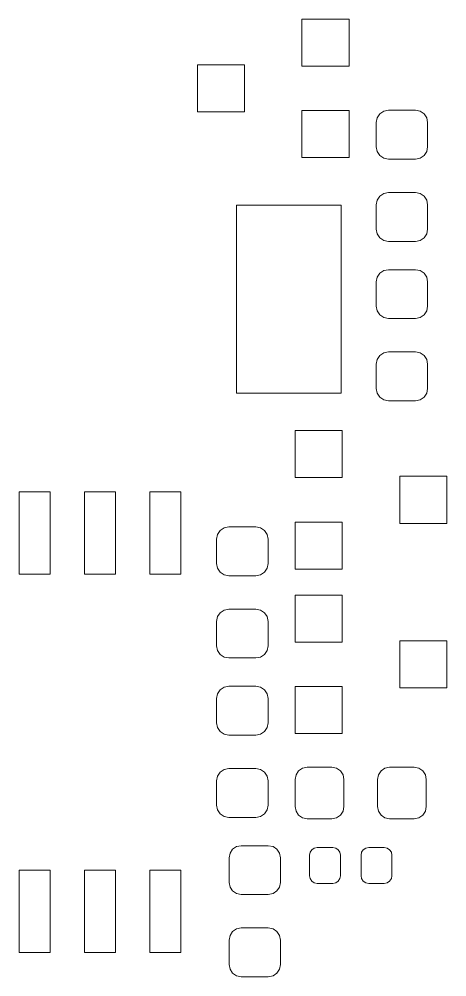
# Model space of a CAD drawing. Header units: millimetres. Extents: x -38 to 35, y -96 to 126.
# Drawn here: x -24.57 to -16.26, y 107.72 to 126.34 of the extents above; entities that cross this region are included whole.
import ezdxf

# ---------------------------------------------------------------- set-up
doc = ezdxf.new("R2010")
doc.units = ezdxf.units.MM
doc.header["$MEASUREMENT"] = 0
doc.layers.add('Layer 1', color=7, linetype='Continuous')

msp = doc.modelspace()

# ---------------------------------------------------------------- linework, layer by layer
at = {"layer": 'Layer 1', "lineweight": 9}
for points, knots in [([(-18.1571, 126.3402), (-18.1571, 126.3402), (-19.0715, 126.3402), (-19.0715, 126.3402), (-19.0715, 126.3402), (-19.0715, 126.3402), (-19.0715, 125.4258), (-19.0715, 125.4258), (-19.0715, 125.4258), (-19.0715, 125.4258), (-18.1571, 125.4258), (-18.1571, 125.4258), (-18.1571, 125.4258), (-18.1571, 125.4258), (-18.1571, 126.3402), (-18.1571, 126.3402)], [0, 0, 0, 0, 0.2, 0.2, 0.2, 0.2, 0.4, 0.4, 0.4, 0.4, 0.6, 0.6, 0.6, 0.6, 1, 1, 1, 1]), ([(-20.1891, 125.4512), (-20.1891, 125.4512), (-21.1035, 125.4512), (-21.1035, 125.4512), (-21.1035, 125.4512), (-21.1035, 125.4512), (-21.1035, 124.5368), (-21.1035, 124.5368), (-21.1035, 124.5368), (-21.1035, 124.5368), (-20.1891, 124.5368), (-20.1891, 124.5368), (-20.1891, 124.5368), (-20.1891, 124.5368), (-20.1891, 125.4512), (-20.1891, 125.4512)], [0, 0, 0, 0, 0.2, 0.2, 0.2, 0.2, 0.4, 0.4, 0.4, 0.4, 0.6, 0.6, 0.6, 0.6, 1, 1, 1, 1]), ([(-18.1571, 124.5622), (-18.1571, 124.5622), (-19.0715, 124.5622), (-19.0715, 124.5622), (-19.0715, 124.5622), (-19.0715, 124.5622), (-19.0715, 123.6478), (-19.0715, 123.6478), (-19.0715, 123.6478), (-19.0715, 123.6478), (-18.1571, 123.6478), (-18.1571, 123.6478), (-18.1571, 123.6478), (-18.1571, 123.6478), (-18.1571, 124.5622), (-18.1571, 124.5622)], [0, 0, 0, 0, 0.2, 0.2, 0.2, 0.2, 0.4, 0.4, 0.4, 0.4, 0.6, 0.6, 0.6, 0.6, 1, 1, 1, 1]), ([(-17.3928, 124.569), (-17.3928, 124.569), (-17.4837, 124.5509), (-17.4837, 124.5509), (-17.4837, 124.5509), (-17.4837, 124.5509), (-17.5607, 124.4994), (-17.5607, 124.4994), (-17.5607, 124.4994), (-17.5607, 124.4994), (-17.6122, 124.4224), (-17.6122, 124.4224), (-17.6122, 124.4224), (-17.6122, 124.4224), (-17.6303, 124.3315), (-17.6303, 124.3315), (-17.6303, 124.3315), (-17.6303, 124.3315), (-17.6303, 123.8565), (-17.6303, 123.8565), (-17.6303, 123.8565), (-17.6303, 123.8565), (-17.6122, 123.7656), (-17.6122, 123.7656), (-17.6122, 123.7656), (-17.6122, 123.7656), (-17.5607, 123.6886), (-17.5607, 123.6886), (-17.5607, 123.6886), (-17.5607, 123.6886), (-17.4837, 123.6371), (-17.4837, 123.6371), (-17.4837, 123.6371), (-17.4837, 123.6371), (-17.3928, 123.619), (-17.3928, 123.619), (-17.3928, 123.619), (-17.3928, 123.619), (-16.8678, 123.619), (-16.8678, 123.619), (-16.8678, 123.619), (-16.8678, 123.619), (-16.7769, 123.6371), (-16.7769, 123.6371), (-16.7769, 123.6371), (-16.7769, 123.6371), (-16.6999, 123.6886), (-16.6999, 123.6886), (-16.6999, 123.6886), (-16.6999, 123.6886), (-16.6484, 123.7656), (-16.6484, 123.7656), (-16.6484, 123.7656), (-16.6484, 123.7656), (-16.6303, 123.8565), (-16.6303, 123.8565), (-16.6303, 123.8565), (-16.6303, 123.8565), (-16.6303, 124.3315), (-16.6303, 124.3315), (-16.6303, 124.3315), (-16.6303, 124.3315), (-16.6484, 124.4224), (-16.6484, 124.4224), (-16.6484, 124.4224), (-16.6484, 124.4224), (-16.6999, 124.4994), (-16.6999, 124.4994), (-16.6999, 124.4994), (-16.6999, 124.4994), (-16.7769, 124.5509), (-16.7769, 124.5509), (-16.7769, 124.5509), (-16.7769, 124.5509), (-16.8678, 124.569), (-16.8678, 124.569), (-16.8678, 124.569), (-16.8678, 124.569), (-17.3928, 124.569), (-17.3928, 124.569)], [0, 0, 0, 0, 0.047619, 0.047619, 0.047619, 0.047619, 0.0952381, 0.0952381, 0.0952381, 0.0952381, 0.1428571, 0.1428571, 0.1428571, 0.1428571, 0.1904762, 0.1904762, 0.1904762, 0.1904762, 0.2380952, 0.2380952, 0.2380952, 0.2380952, 0.2857143, 0.2857143, 0.2857143, 0.2857143, 0.3333333, 0.3333333, 0.3333333, 0.3333333, 0.3809524, 0.3809524, 0.3809524, 0.3809524, 0.4285714, 0.4285714, 0.4285714, 0.4285714, 0.4761905, 0.4761905, 0.4761905, 0.4761905, 0.5238095, 0.5238095, 0.5238095, 0.5238095, 0.5714286, 0.5714286, 0.5714286, 0.5714286, 0.6190476, 0.6190476, 0.6190476, 0.6190476, 0.6666667, 0.6666667, 0.6666667, 0.6666667, 0.7142857, 0.7142857, 0.7142857, 0.7142857, 0.7619048, 0.7619048, 0.7619048, 0.7619048, 0.8095238, 0.8095238, 0.8095238, 0.8095238, 0.8571429, 0.8571429, 0.8571429, 0.8571429, 0.9047619, 0.9047619, 0.9047619, 0.9047619, 1, 1, 1, 1]), ([(-17.3928, 122.969), (-17.3928, 122.969), (-17.4837, 122.9509), (-17.4837, 122.9509), (-17.4837, 122.9509), (-17.4837, 122.9509), (-17.5607, 122.8994), (-17.5607, 122.8994), (-17.5607, 122.8994), (-17.5607, 122.8994), (-17.6122, 122.8224), (-17.6122, 122.8224), (-17.6122, 122.8224), (-17.6122, 122.8224), (-17.6303, 122.7315), (-17.6303, 122.7315), (-17.6303, 122.7315), (-17.6303, 122.7315), (-17.6303, 122.2565), (-17.6303, 122.2565), (-17.6303, 122.2565), (-17.6303, 122.2565), (-17.6122, 122.1656), (-17.6122, 122.1656), (-17.6122, 122.1656), (-17.6122, 122.1656), (-17.5607, 122.0886), (-17.5607, 122.0886), (-17.5607, 122.0886), (-17.5607, 122.0886), (-17.4837, 122.0371), (-17.4837, 122.0371), (-17.4837, 122.0371), (-17.4837, 122.0371), (-17.3928, 122.019), (-17.3928, 122.019), (-17.3928, 122.019), (-17.3928, 122.019), (-16.8678, 122.019), (-16.8678, 122.019), (-16.8678, 122.019), (-16.8678, 122.019), (-16.7769, 122.0371), (-16.7769, 122.0371), (-16.7769, 122.0371), (-16.7769, 122.0371), (-16.6999, 122.0886), (-16.6999, 122.0886), (-16.6999, 122.0886), (-16.6999, 122.0886), (-16.6484, 122.1656), (-16.6484, 122.1656), (-16.6484, 122.1656), (-16.6484, 122.1656), (-16.6303, 122.2565), (-16.6303, 122.2565), (-16.6303, 122.2565), (-16.6303, 122.2565), (-16.6303, 122.7315), (-16.6303, 122.7315), (-16.6303, 122.7315), (-16.6303, 122.7315), (-16.6484, 122.8224), (-16.6484, 122.8224), (-16.6484, 122.8224), (-16.6484, 122.8224), (-16.6999, 122.8994), (-16.6999, 122.8994), (-16.6999, 122.8994), (-16.6999, 122.8994), (-16.7769, 122.9509), (-16.7769, 122.9509), (-16.7769, 122.9509), (-16.7769, 122.9509), (-16.8678, 122.969), (-16.8678, 122.969), (-16.8678, 122.969), (-16.8678, 122.969), (-17.3928, 122.969), (-17.3928, 122.969)], [0, 0, 0, 0, 0.047619, 0.047619, 0.047619, 0.047619, 0.0952381, 0.0952381, 0.0952381, 0.0952381, 0.1428571, 0.1428571, 0.1428571, 0.1428571, 0.1904762, 0.1904762, 0.1904762, 0.1904762, 0.2380952, 0.2380952, 0.2380952, 0.2380952, 0.2857143, 0.2857143, 0.2857143, 0.2857143, 0.3333333, 0.3333333, 0.3333333, 0.3333333, 0.3809524, 0.3809524, 0.3809524, 0.3809524, 0.4285714, 0.4285714, 0.4285714, 0.4285714, 0.4761905, 0.4761905, 0.4761905, 0.4761905, 0.5238095, 0.5238095, 0.5238095, 0.5238095, 0.5714286, 0.5714286, 0.5714286, 0.5714286, 0.6190476, 0.6190476, 0.6190476, 0.6190476, 0.6666667, 0.6666667, 0.6666667, 0.6666667, 0.7142857, 0.7142857, 0.7142857, 0.7142857, 0.7619048, 0.7619048, 0.7619048, 0.7619048, 0.8095238, 0.8095238, 0.8095238, 0.8095238, 0.8571429, 0.8571429, 0.8571429, 0.8571429, 0.9047619, 0.9047619, 0.9047619, 0.9047619, 1, 1, 1, 1]), ([(-18.3123, 122.7228), (-18.3123, 122.7228), (-20.3443, 122.7228), (-20.3443, 122.7228), (-20.3443, 122.7228), (-20.3443, 122.7228), (-20.3443, 119.0652), (-20.3443, 119.0652), (-20.3443, 119.0652), (-20.3443, 119.0652), (-18.3123, 119.0652), (-18.3123, 119.0652), (-18.3123, 119.0652), (-18.3123, 119.0652), (-18.3123, 122.7228), (-18.3123, 122.7228)], [0, 0, 0, 0, 0.2, 0.2, 0.2, 0.2, 0.4, 0.4, 0.4, 0.4, 0.6, 0.6, 0.6, 0.6, 1, 1, 1, 1]), ([(-16.8678, 120.519), (-16.8678, 120.519), (-16.7769, 120.5371), (-16.7769, 120.5371), (-16.7769, 120.5371), (-16.7769, 120.5371), (-16.6999, 120.5886), (-16.6999, 120.5886), (-16.6999, 120.5886), (-16.6999, 120.5886), (-16.6484, 120.6656), (-16.6484, 120.6656), (-16.6484, 120.6656), (-16.6484, 120.6656), (-16.6303, 120.7565), (-16.6303, 120.7565), (-16.6303, 120.7565), (-16.6303, 120.7565), (-16.6303, 121.2315), (-16.6303, 121.2315), (-16.6303, 121.2315), (-16.6303, 121.2315), (-16.6484, 121.3224), (-16.6484, 121.3224), (-16.6484, 121.3224), (-16.6484, 121.3224), (-16.6999, 121.3994), (-16.6999, 121.3994), (-16.6999, 121.3994), (-16.6999, 121.3994), (-16.7769, 121.4509), (-16.7769, 121.4509), (-16.7769, 121.4509), (-16.7769, 121.4509), (-16.8678, 121.469), (-16.8678, 121.469), (-16.8678, 121.469), (-16.8678, 121.469), (-17.3928, 121.469), (-17.3928, 121.469), (-17.3928, 121.469), (-17.3928, 121.469), (-17.4837, 121.4509), (-17.4837, 121.4509), (-17.4837, 121.4509), (-17.4837, 121.4509), (-17.5607, 121.3994), (-17.5607, 121.3994), (-17.5607, 121.3994), (-17.5607, 121.3994), (-17.6122, 121.3224), (-17.6122, 121.3224), (-17.6122, 121.3224), (-17.6122, 121.3224), (-17.6303, 121.2315), (-17.6303, 121.2315), (-17.6303, 121.2315), (-17.6303, 121.2315), (-17.6303, 120.7565), (-17.6303, 120.7565), (-17.6303, 120.7565), (-17.6303, 120.7565), (-17.6122, 120.6656), (-17.6122, 120.6656), (-17.6122, 120.6656), (-17.6122, 120.6656), (-17.5607, 120.5886), (-17.5607, 120.5886), (-17.5607, 120.5886), (-17.5607, 120.5886), (-17.4837, 120.5371), (-17.4837, 120.5371), (-17.4837, 120.5371), (-17.4837, 120.5371), (-17.3928, 120.519), (-17.3928, 120.519), (-17.3928, 120.519), (-17.3928, 120.519), (-16.8678, 120.519), (-16.8678, 120.519)], [0, 0, 0, 0, 0.047619, 0.047619, 0.047619, 0.047619, 0.0952381, 0.0952381, 0.0952381, 0.0952381, 0.1428571, 0.1428571, 0.1428571, 0.1428571, 0.1904762, 0.1904762, 0.1904762, 0.1904762, 0.2380952, 0.2380952, 0.2380952, 0.2380952, 0.2857143, 0.2857143, 0.2857143, 0.2857143, 0.3333333, 0.3333333, 0.3333333, 0.3333333, 0.3809524, 0.3809524, 0.3809524, 0.3809524, 0.4285714, 0.4285714, 0.4285714, 0.4285714, 0.4761905, 0.4761905, 0.4761905, 0.4761905, 0.5238095, 0.5238095, 0.5238095, 0.5238095, 0.5714286, 0.5714286, 0.5714286, 0.5714286, 0.6190476, 0.6190476, 0.6190476, 0.6190476, 0.6666667, 0.6666667, 0.6666667, 0.6666667, 0.7142857, 0.7142857, 0.7142857, 0.7142857, 0.7619048, 0.7619048, 0.7619048, 0.7619048, 0.8095238, 0.8095238, 0.8095238, 0.8095238, 0.8571429, 0.8571429, 0.8571429, 0.8571429, 0.9047619, 0.9047619, 0.9047619, 0.9047619, 1, 1, 1, 1]), ([(-16.8678, 118.919), (-16.8678, 118.919), (-16.7769, 118.9371), (-16.7769, 118.9371), (-16.7769, 118.9371), (-16.7769, 118.9371), (-16.6999, 118.9886), (-16.6999, 118.9886), (-16.6999, 118.9886), (-16.6999, 118.9886), (-16.6484, 119.0656), (-16.6484, 119.0656), (-16.6484, 119.0656), (-16.6484, 119.0656), (-16.6303, 119.1565), (-16.6303, 119.1565), (-16.6303, 119.1565), (-16.6303, 119.1565), (-16.6303, 119.6315), (-16.6303, 119.6315), (-16.6303, 119.6315), (-16.6303, 119.6315), (-16.6484, 119.7224), (-16.6484, 119.7224), (-16.6484, 119.7224), (-16.6484, 119.7224), (-16.6999, 119.7994), (-16.6999, 119.7994), (-16.6999, 119.7994), (-16.6999, 119.7994), (-16.7769, 119.8509), (-16.7769, 119.8509), (-16.7769, 119.8509), (-16.7769, 119.8509), (-16.8678, 119.869), (-16.8678, 119.869), (-16.8678, 119.869), (-16.8678, 119.869), (-17.3928, 119.869), (-17.3928, 119.869), (-17.3928, 119.869), (-17.3928, 119.869), (-17.4837, 119.8509), (-17.4837, 119.8509), (-17.4837, 119.8509), (-17.4837, 119.8509), (-17.5607, 119.7994), (-17.5607, 119.7994), (-17.5607, 119.7994), (-17.5607, 119.7994), (-17.6122, 119.7224), (-17.6122, 119.7224), (-17.6122, 119.7224), (-17.6122, 119.7224), (-17.6303, 119.6315), (-17.6303, 119.6315), (-17.6303, 119.6315), (-17.6303, 119.6315), (-17.6303, 119.1565), (-17.6303, 119.1565), (-17.6303, 119.1565), (-17.6303, 119.1565), (-17.6122, 119.0656), (-17.6122, 119.0656), (-17.6122, 119.0656), (-17.6122, 119.0656), (-17.5607, 118.9886), (-17.5607, 118.9886), (-17.5607, 118.9886), (-17.5607, 118.9886), (-17.4837, 118.9371), (-17.4837, 118.9371), (-17.4837, 118.9371), (-17.4837, 118.9371), (-17.3928, 118.919), (-17.3928, 118.919), (-17.3928, 118.919), (-17.3928, 118.919), (-16.8678, 118.919), (-16.8678, 118.919)], [0, 0, 0, 0, 0.047619, 0.047619, 0.047619, 0.047619, 0.0952381, 0.0952381, 0.0952381, 0.0952381, 0.1428571, 0.1428571, 0.1428571, 0.1428571, 0.1904762, 0.1904762, 0.1904762, 0.1904762, 0.2380952, 0.2380952, 0.2380952, 0.2380952, 0.2857143, 0.2857143, 0.2857143, 0.2857143, 0.3333333, 0.3333333, 0.3333333, 0.3333333, 0.3809524, 0.3809524, 0.3809524, 0.3809524, 0.4285714, 0.4285714, 0.4285714, 0.4285714, 0.4761905, 0.4761905, 0.4761905, 0.4761905, 0.5238095, 0.5238095, 0.5238095, 0.5238095, 0.5714286, 0.5714286, 0.5714286, 0.5714286, 0.6190476, 0.6190476, 0.6190476, 0.6190476, 0.6666667, 0.6666667, 0.6666667, 0.6666667, 0.7142857, 0.7142857, 0.7142857, 0.7142857, 0.7619048, 0.7619048, 0.7619048, 0.7619048, 0.8095238, 0.8095238, 0.8095238, 0.8095238, 0.8571429, 0.8571429, 0.8571429, 0.8571429, 0.9047619, 0.9047619, 0.9047619, 0.9047619, 1, 1, 1, 1]), ([(-19.2035, 117.4258), (-19.2035, 117.4258), (-18.2891, 117.4258), (-18.2891, 117.4258), (-18.2891, 117.4258), (-18.2891, 117.4258), (-18.2891, 118.3402), (-18.2891, 118.3402), (-18.2891, 118.3402), (-18.2891, 118.3402), (-19.2035, 118.3402), (-19.2035, 118.3402), (-19.2035, 118.3402), (-19.2035, 118.3402), (-19.2035, 117.4258), (-19.2035, 117.4258)], [0, 0, 0, 0, 0.2, 0.2, 0.2, 0.2, 0.4, 0.4, 0.4, 0.4, 0.6, 0.6, 0.6, 0.6, 1, 1, 1, 1]), ([(-17.1715, 116.5368), (-17.1715, 116.5368), (-16.2571, 116.5368), (-16.2571, 116.5368), (-16.2571, 116.5368), (-16.2571, 116.5368), (-16.2571, 117.4512), (-16.2571, 117.4512), (-16.2571, 117.4512), (-16.2571, 117.4512), (-17.1715, 117.4512), (-17.1715, 117.4512), (-17.1715, 117.4512), (-17.1715, 117.4512), (-17.1715, 116.5368), (-17.1715, 116.5368)], [0, 0, 0, 0, 0.2, 0.2, 0.2, 0.2, 0.4, 0.4, 0.4, 0.4, 0.6, 0.6, 0.6, 0.6, 1, 1, 1, 1]), ([(-21.4253, 115.5505), (-21.4253, 115.5505), (-21.4253, 117.1505), (-21.4253, 117.1505), (-21.4253, 117.1505), (-21.4253, 117.1505), (-22.0253, 117.1505), (-22.0253, 117.1505), (-22.0253, 117.1505), (-22.0253, 117.1505), (-22.0253, 115.5505), (-22.0253, 115.5505), (-22.0253, 115.5505), (-22.0253, 115.5505), (-21.4253, 115.5505), (-21.4253, 115.5505)], [0, 0, 0, 0, 0.2, 0.2, 0.2, 0.2, 0.4, 0.4, 0.4, 0.4, 0.6, 0.6, 0.6, 0.6, 1, 1, 1, 1]), ([(-20.4928, 116.469), (-20.4928, 116.469), (-20.5837, 116.4509), (-20.5837, 116.4509), (-20.5837, 116.4509), (-20.5837, 116.4509), (-20.6607, 116.3994), (-20.6607, 116.3994), (-20.6607, 116.3994), (-20.6607, 116.3994), (-20.7122, 116.3224), (-20.7122, 116.3224), (-20.7122, 116.3224), (-20.7122, 116.3224), (-20.7303, 116.2315), (-20.7303, 116.2315), (-20.7303, 116.2315), (-20.7303, 116.2315), (-20.7303, 115.7565), (-20.7303, 115.7565), (-20.7303, 115.7565), (-20.7303, 115.7565), (-20.7122, 115.6656), (-20.7122, 115.6656), (-20.7122, 115.6656), (-20.7122, 115.6656), (-20.6607, 115.5886), (-20.6607, 115.5886), (-20.6607, 115.5886), (-20.6607, 115.5886), (-20.5837, 115.5371), (-20.5837, 115.5371), (-20.5837, 115.5371), (-20.5837, 115.5371), (-20.4928, 115.519), (-20.4928, 115.519), (-20.4928, 115.519), (-20.4928, 115.519), (-19.9678, 115.519), (-19.9678, 115.519), (-19.9678, 115.519), (-19.9678, 115.519), (-19.8769, 115.5371), (-19.8769, 115.5371), (-19.8769, 115.5371), (-19.8769, 115.5371), (-19.7999, 115.5886), (-19.7999, 115.5886), (-19.7999, 115.5886), (-19.7999, 115.5886), (-19.7484, 115.6656), (-19.7484, 115.6656), (-19.7484, 115.6656), (-19.7484, 115.6656), (-19.7303, 115.7565), (-19.7303, 115.7565), (-19.7303, 115.7565), (-19.7303, 115.7565), (-19.7303, 116.2315), (-19.7303, 116.2315), (-19.7303, 116.2315), (-19.7303, 116.2315), (-19.7484, 116.3224), (-19.7484, 116.3224), (-19.7484, 116.3224), (-19.7484, 116.3224), (-19.7999, 116.3994), (-19.7999, 116.3994), (-19.7999, 116.3994), (-19.7999, 116.3994), (-19.8769, 116.4509), (-19.8769, 116.4509), (-19.8769, 116.4509), (-19.8769, 116.4509), (-19.9678, 116.469), (-19.9678, 116.469), (-19.9678, 116.469), (-19.9678, 116.469), (-20.4928, 116.469), (-20.4928, 116.469)], [0, 0, 0, 0, 0.047619, 0.047619, 0.047619, 0.047619, 0.0952381, 0.0952381, 0.0952381, 0.0952381, 0.1428571, 0.1428571, 0.1428571, 0.1428571, 0.1904762, 0.1904762, 0.1904762, 0.1904762, 0.2380952, 0.2380952, 0.2380952, 0.2380952, 0.2857143, 0.2857143, 0.2857143, 0.2857143, 0.3333333, 0.3333333, 0.3333333, 0.3333333, 0.3809524, 0.3809524, 0.3809524, 0.3809524, 0.4285714, 0.4285714, 0.4285714, 0.4285714, 0.4761905, 0.4761905, 0.4761905, 0.4761905, 0.5238095, 0.5238095, 0.5238095, 0.5238095, 0.5714286, 0.5714286, 0.5714286, 0.5714286, 0.6190476, 0.6190476, 0.6190476, 0.6190476, 0.6666667, 0.6666667, 0.6666667, 0.6666667, 0.7142857, 0.7142857, 0.7142857, 0.7142857, 0.7619048, 0.7619048, 0.7619048, 0.7619048, 0.8095238, 0.8095238, 0.8095238, 0.8095238, 0.8571429, 0.8571429, 0.8571429, 0.8571429, 0.9047619, 0.9047619, 0.9047619, 0.9047619, 1, 1, 1, 1]), ([(-19.2035, 115.6478), (-19.2035, 115.6478), (-18.2891, 115.6478), (-18.2891, 115.6478), (-18.2891, 115.6478), (-18.2891, 115.6478), (-18.2891, 116.5622), (-18.2891, 116.5622), (-18.2891, 116.5622), (-18.2891, 116.5622), (-19.2035, 116.5622), (-19.2035, 116.5622), (-19.2035, 116.5622), (-19.2035, 116.5622), (-19.2035, 115.6478), (-19.2035, 115.6478)], [0, 0, 0, 0, 0.2, 0.2, 0.2, 0.2, 0.4, 0.4, 0.4, 0.4, 0.6, 0.6, 0.6, 0.6, 1, 1, 1, 1]), ([(-19.2035, 114.2258), (-19.2035, 114.2258), (-18.2891, 114.2258), (-18.2891, 114.2258), (-18.2891, 114.2258), (-18.2891, 114.2258), (-18.2891, 115.1402), (-18.2891, 115.1402), (-18.2891, 115.1402), (-18.2891, 115.1402), (-19.2035, 115.1402), (-19.2035, 115.1402), (-19.2035, 115.1402), (-19.2035, 115.1402), (-19.2035, 114.2258), (-19.2035, 114.2258)], [0, 0, 0, 0, 0.2, 0.2, 0.2, 0.2, 0.4, 0.4, 0.4, 0.4, 0.6, 0.6, 0.6, 0.6, 1, 1, 1, 1]), ([(-20.4928, 114.869), (-20.4928, 114.869), (-20.5837, 114.8509), (-20.5837, 114.8509), (-20.5837, 114.8509), (-20.5837, 114.8509), (-20.6607, 114.7994), (-20.6607, 114.7994), (-20.6607, 114.7994), (-20.6607, 114.7994), (-20.7122, 114.7224), (-20.7122, 114.7224), (-20.7122, 114.7224), (-20.7122, 114.7224), (-20.7303, 114.6315), (-20.7303, 114.6315), (-20.7303, 114.6315), (-20.7303, 114.6315), (-20.7303, 114.1565), (-20.7303, 114.1565), (-20.7303, 114.1565), (-20.7303, 114.1565), (-20.7122, 114.0656), (-20.7122, 114.0656), (-20.7122, 114.0656), (-20.7122, 114.0656), (-20.6607, 113.9886), (-20.6607, 113.9886), (-20.6607, 113.9886), (-20.6607, 113.9886), (-20.5837, 113.9371), (-20.5837, 113.9371), (-20.5837, 113.9371), (-20.5837, 113.9371), (-20.4928, 113.919), (-20.4928, 113.919), (-20.4928, 113.919), (-20.4928, 113.919), (-19.9678, 113.919), (-19.9678, 113.919), (-19.9678, 113.919), (-19.9678, 113.919), (-19.8769, 113.9371), (-19.8769, 113.9371), (-19.8769, 113.9371), (-19.8769, 113.9371), (-19.7999, 113.9886), (-19.7999, 113.9886), (-19.7999, 113.9886), (-19.7999, 113.9886), (-19.7484, 114.0656), (-19.7484, 114.0656), (-19.7484, 114.0656), (-19.7484, 114.0656), (-19.7303, 114.1565), (-19.7303, 114.1565), (-19.7303, 114.1565), (-19.7303, 114.1565), (-19.7303, 114.6315), (-19.7303, 114.6315), (-19.7303, 114.6315), (-19.7303, 114.6315), (-19.7484, 114.7224), (-19.7484, 114.7224), (-19.7484, 114.7224), (-19.7484, 114.7224), (-19.7999, 114.7994), (-19.7999, 114.7994), (-19.7999, 114.7994), (-19.7999, 114.7994), (-19.8769, 114.8509), (-19.8769, 114.8509), (-19.8769, 114.8509), (-19.8769, 114.8509), (-19.9678, 114.869), (-19.9678, 114.869), (-19.9678, 114.869), (-19.9678, 114.869), (-20.4928, 114.869), (-20.4928, 114.869)], [0, 0, 0, 0, 0.047619, 0.047619, 0.047619, 0.047619, 0.0952381, 0.0952381, 0.0952381, 0.0952381, 0.1428571, 0.1428571, 0.1428571, 0.1428571, 0.1904762, 0.1904762, 0.1904762, 0.1904762, 0.2380952, 0.2380952, 0.2380952, 0.2380952, 0.2857143, 0.2857143, 0.2857143, 0.2857143, 0.3333333, 0.3333333, 0.3333333, 0.3333333, 0.3809524, 0.3809524, 0.3809524, 0.3809524, 0.4285714, 0.4285714, 0.4285714, 0.4285714, 0.4761905, 0.4761905, 0.4761905, 0.4761905, 0.5238095, 0.5238095, 0.5238095, 0.5238095, 0.5714286, 0.5714286, 0.5714286, 0.5714286, 0.6190476, 0.6190476, 0.6190476, 0.6190476, 0.6666667, 0.6666667, 0.6666667, 0.6666667, 0.7142857, 0.7142857, 0.7142857, 0.7142857, 0.7619048, 0.7619048, 0.7619048, 0.7619048, 0.8095238, 0.8095238, 0.8095238, 0.8095238, 0.8571429, 0.8571429, 0.8571429, 0.8571429, 0.9047619, 0.9047619, 0.9047619, 0.9047619, 1, 1, 1, 1]), ([(-17.1715, 113.3368), (-17.1715, 113.3368), (-16.2571, 113.3368), (-16.2571, 113.3368), (-16.2571, 113.3368), (-16.2571, 113.3368), (-16.2571, 114.2512), (-16.2571, 114.2512), (-16.2571, 114.2512), (-16.2571, 114.2512), (-17.1715, 114.2512), (-17.1715, 114.2512), (-17.1715, 114.2512), (-17.1715, 114.2512), (-17.1715, 113.3368), (-17.1715, 113.3368)], [0, 0, 0, 0, 0.2, 0.2, 0.2, 0.2, 0.4, 0.4, 0.4, 0.4, 0.6, 0.6, 0.6, 0.6, 1, 1, 1, 1]), ([(-19.9678, 112.419), (-19.9678, 112.419), (-19.8769, 112.4371), (-19.8769, 112.4371), (-19.8769, 112.4371), (-19.8769, 112.4371), (-19.7999, 112.4886), (-19.7999, 112.4886), (-19.7999, 112.4886), (-19.7999, 112.4886), (-19.7484, 112.5656), (-19.7484, 112.5656), (-19.7484, 112.5656), (-19.7484, 112.5656), (-19.7303, 112.6565), (-19.7303, 112.6565), (-19.7303, 112.6565), (-19.7303, 112.6565), (-19.7303, 113.1315), (-19.7303, 113.1315), (-19.7303, 113.1315), (-19.7303, 113.1315), (-19.7484, 113.2224), (-19.7484, 113.2224), (-19.7484, 113.2224), (-19.7484, 113.2224), (-19.7999, 113.2994), (-19.7999, 113.2994), (-19.7999, 113.2994), (-19.7999, 113.2994), (-19.8769, 113.3509), (-19.8769, 113.3509), (-19.8769, 113.3509), (-19.8769, 113.3509), (-19.9678, 113.369), (-19.9678, 113.369), (-19.9678, 113.369), (-19.9678, 113.369), (-20.4928, 113.369), (-20.4928, 113.369), (-20.4928, 113.369), (-20.4928, 113.369), (-20.5837, 113.3509), (-20.5837, 113.3509), (-20.5837, 113.3509), (-20.5837, 113.3509), (-20.6607, 113.2994), (-20.6607, 113.2994), (-20.6607, 113.2994), (-20.6607, 113.2994), (-20.7122, 113.2224), (-20.7122, 113.2224), (-20.7122, 113.2224), (-20.7122, 113.2224), (-20.7303, 113.1315), (-20.7303, 113.1315), (-20.7303, 113.1315), (-20.7303, 113.1315), (-20.7303, 112.6565), (-20.7303, 112.6565), (-20.7303, 112.6565), (-20.7303, 112.6565), (-20.7122, 112.5656), (-20.7122, 112.5656), (-20.7122, 112.5656), (-20.7122, 112.5656), (-20.6607, 112.4886), (-20.6607, 112.4886), (-20.6607, 112.4886), (-20.6607, 112.4886), (-20.5837, 112.4371), (-20.5837, 112.4371), (-20.5837, 112.4371), (-20.5837, 112.4371), (-20.4928, 112.419), (-20.4928, 112.419), (-20.4928, 112.419), (-20.4928, 112.419), (-19.9678, 112.419), (-19.9678, 112.419)], [0, 0, 0, 0, 0.047619, 0.047619, 0.047619, 0.047619, 0.0952381, 0.0952381, 0.0952381, 0.0952381, 0.1428571, 0.1428571, 0.1428571, 0.1428571, 0.1904762, 0.1904762, 0.1904762, 0.1904762, 0.2380952, 0.2380952, 0.2380952, 0.2380952, 0.2857143, 0.2857143, 0.2857143, 0.2857143, 0.3333333, 0.3333333, 0.3333333, 0.3333333, 0.3809524, 0.3809524, 0.3809524, 0.3809524, 0.4285714, 0.4285714, 0.4285714, 0.4285714, 0.4761905, 0.4761905, 0.4761905, 0.4761905, 0.5238095, 0.5238095, 0.5238095, 0.5238095, 0.5714286, 0.5714286, 0.5714286, 0.5714286, 0.6190476, 0.6190476, 0.6190476, 0.6190476, 0.6666667, 0.6666667, 0.6666667, 0.6666667, 0.7142857, 0.7142857, 0.7142857, 0.7142857, 0.7619048, 0.7619048, 0.7619048, 0.7619048, 0.8095238, 0.8095238, 0.8095238, 0.8095238, 0.8571429, 0.8571429, 0.8571429, 0.8571429, 0.9047619, 0.9047619, 0.9047619, 0.9047619, 1, 1, 1, 1]), ([(-19.2035, 112.4478), (-19.2035, 112.4478), (-18.2891, 112.4478), (-18.2891, 112.4478), (-18.2891, 112.4478), (-18.2891, 112.4478), (-18.2891, 113.3622), (-18.2891, 113.3622), (-18.2891, 113.3622), (-18.2891, 113.3622), (-19.2035, 113.3622), (-19.2035, 113.3622), (-19.2035, 113.3622), (-19.2035, 113.3622), (-19.2035, 112.4478), (-19.2035, 112.4478)], [0, 0, 0, 0, 0.2, 0.2, 0.2, 0.2, 0.4, 0.4, 0.4, 0.4, 0.6, 0.6, 0.6, 0.6, 1, 1, 1, 1]), ([(-19.9678, 110.819), (-19.9678, 110.819), (-19.8769, 110.8371), (-19.8769, 110.8371), (-19.8769, 110.8371), (-19.8769, 110.8371), (-19.7999, 110.8886), (-19.7999, 110.8886), (-19.7999, 110.8886), (-19.7999, 110.8886), (-19.7484, 110.9656), (-19.7484, 110.9656), (-19.7484, 110.9656), (-19.7484, 110.9656), (-19.7303, 111.0565), (-19.7303, 111.0565), (-19.7303, 111.0565), (-19.7303, 111.0565), (-19.7303, 111.5315), (-19.7303, 111.5315), (-19.7303, 111.5315), (-19.7303, 111.5315), (-19.7484, 111.6224), (-19.7484, 111.6224), (-19.7484, 111.6224), (-19.7484, 111.6224), (-19.7999, 111.6994), (-19.7999, 111.6994), (-19.7999, 111.6994), (-19.7999, 111.6994), (-19.8769, 111.7509), (-19.8769, 111.7509), (-19.8769, 111.7509), (-19.8769, 111.7509), (-19.9678, 111.769), (-19.9678, 111.769), (-19.9678, 111.769), (-19.9678, 111.769), (-20.4928, 111.769), (-20.4928, 111.769), (-20.4928, 111.769), (-20.4928, 111.769), (-20.5837, 111.7509), (-20.5837, 111.7509), (-20.5837, 111.7509), (-20.5837, 111.7509), (-20.6607, 111.6994), (-20.6607, 111.6994), (-20.6607, 111.6994), (-20.6607, 111.6994), (-20.7122, 111.6224), (-20.7122, 111.6224), (-20.7122, 111.6224), (-20.7122, 111.6224), (-20.7303, 111.5315), (-20.7303, 111.5315), (-20.7303, 111.5315), (-20.7303, 111.5315), (-20.7303, 111.0565), (-20.7303, 111.0565), (-20.7303, 111.0565), (-20.7303, 111.0565), (-20.7122, 110.9656), (-20.7122, 110.9656), (-20.7122, 110.9656), (-20.7122, 110.9656), (-20.6607, 110.8886), (-20.6607, 110.8886), (-20.6607, 110.8886), (-20.6607, 110.8886), (-20.5837, 110.8371), (-20.5837, 110.8371), (-20.5837, 110.8371), (-20.5837, 110.8371), (-20.4928, 110.819), (-20.4928, 110.819), (-20.4928, 110.819), (-20.4928, 110.819), (-19.9678, 110.819), (-19.9678, 110.819)], [0, 0, 0, 0, 0.047619, 0.047619, 0.047619, 0.047619, 0.0952381, 0.0952381, 0.0952381, 0.0952381, 0.1428571, 0.1428571, 0.1428571, 0.1428571, 0.1904762, 0.1904762, 0.1904762, 0.1904762, 0.2380952, 0.2380952, 0.2380952, 0.2380952, 0.2857143, 0.2857143, 0.2857143, 0.2857143, 0.3333333, 0.3333333, 0.3333333, 0.3333333, 0.3809524, 0.3809524, 0.3809524, 0.3809524, 0.4285714, 0.4285714, 0.4285714, 0.4285714, 0.4761905, 0.4761905, 0.4761905, 0.4761905, 0.5238095, 0.5238095, 0.5238095, 0.5238095, 0.5714286, 0.5714286, 0.5714286, 0.5714286, 0.6190476, 0.6190476, 0.6190476, 0.6190476, 0.6666667, 0.6666667, 0.6666667, 0.6666667, 0.7142857, 0.7142857, 0.7142857, 0.7142857, 0.7619048, 0.7619048, 0.7619048, 0.7619048, 0.8095238, 0.8095238, 0.8095238, 0.8095238, 0.8571429, 0.8571429, 0.8571429, 0.8571429, 0.9047619, 0.9047619, 0.9047619, 0.9047619, 1, 1, 1, 1]), ([(-18.2553, 111.5565), (-18.2553, 111.5565), (-18.2734, 111.6474), (-18.2734, 111.6474), (-18.2734, 111.6474), (-18.2734, 111.6474), (-18.3249, 111.7244), (-18.3249, 111.7244), (-18.3249, 111.7244), (-18.3249, 111.7244), (-18.4019, 111.7759), (-18.4019, 111.7759), (-18.4019, 111.7759), (-18.4019, 111.7759), (-18.4928, 111.794), (-18.4928, 111.794), (-18.4928, 111.794), (-18.4928, 111.794), (-18.9678, 111.794), (-18.9678, 111.794), (-18.9678, 111.794), (-18.9678, 111.794), (-19.0587, 111.7759), (-19.0587, 111.7759), (-19.0587, 111.7759), (-19.0587, 111.7759), (-19.1357, 111.7244), (-19.1357, 111.7244), (-19.1357, 111.7244), (-19.1357, 111.7244), (-19.1872, 111.6474), (-19.1872, 111.6474), (-19.1872, 111.6474), (-19.1872, 111.6474), (-19.2053, 111.5565), (-19.2053, 111.5565), (-19.2053, 111.5565), (-19.2053, 111.5565), (-19.2053, 111.0315), (-19.2053, 111.0315), (-19.2053, 111.0315), (-19.2053, 111.0315), (-19.1872, 110.9406), (-19.1872, 110.9406), (-19.1872, 110.9406), (-19.1872, 110.9406), (-19.1357, 110.8636), (-19.1357, 110.8636), (-19.1357, 110.8636), (-19.1357, 110.8636), (-19.0587, 110.8121), (-19.0587, 110.8121), (-19.0587, 110.8121), (-19.0587, 110.8121), (-18.9678, 110.794), (-18.9678, 110.794), (-18.9678, 110.794), (-18.9678, 110.794), (-18.4928, 110.794), (-18.4928, 110.794), (-18.4928, 110.794), (-18.4928, 110.794), (-18.4019, 110.8121), (-18.4019, 110.8121), (-18.4019, 110.8121), (-18.4019, 110.8121), (-18.3249, 110.8636), (-18.3249, 110.8636), (-18.3249, 110.8636), (-18.3249, 110.8636), (-18.2734, 110.9406), (-18.2734, 110.9406), (-18.2734, 110.9406), (-18.2734, 110.9406), (-18.2553, 111.0315), (-18.2553, 111.0315), (-18.2553, 111.0315), (-18.2553, 111.0315), (-18.2553, 111.5565), (-18.2553, 111.5565)], [0, 0, 0, 0, 0.047619, 0.047619, 0.047619, 0.047619, 0.0952381, 0.0952381, 0.0952381, 0.0952381, 0.1428571, 0.1428571, 0.1428571, 0.1428571, 0.1904762, 0.1904762, 0.1904762, 0.1904762, 0.2380952, 0.2380952, 0.2380952, 0.2380952, 0.2857143, 0.2857143, 0.2857143, 0.2857143, 0.3333333, 0.3333333, 0.3333333, 0.3333333, 0.3809524, 0.3809524, 0.3809524, 0.3809524, 0.4285714, 0.4285714, 0.4285714, 0.4285714, 0.4761905, 0.4761905, 0.4761905, 0.4761905, 0.5238095, 0.5238095, 0.5238095, 0.5238095, 0.5714286, 0.5714286, 0.5714286, 0.5714286, 0.6190476, 0.6190476, 0.6190476, 0.6190476, 0.6666667, 0.6666667, 0.6666667, 0.6666667, 0.7142857, 0.7142857, 0.7142857, 0.7142857, 0.7619048, 0.7619048, 0.7619048, 0.7619048, 0.8095238, 0.8095238, 0.8095238, 0.8095238, 0.8571429, 0.8571429, 0.8571429, 0.8571429, 0.9047619, 0.9047619, 0.9047619, 0.9047619, 1, 1, 1, 1]), ([(-16.6553, 111.5565), (-16.6553, 111.5565), (-16.6734, 111.6474), (-16.6734, 111.6474), (-16.6734, 111.6474), (-16.6734, 111.6474), (-16.7249, 111.7244), (-16.7249, 111.7244), (-16.7249, 111.7244), (-16.7249, 111.7244), (-16.8019, 111.7759), (-16.8019, 111.7759), (-16.8019, 111.7759), (-16.8019, 111.7759), (-16.8928, 111.794), (-16.8928, 111.794), (-16.8928, 111.794), (-16.8928, 111.794), (-17.3678, 111.794), (-17.3678, 111.794), (-17.3678, 111.794), (-17.3678, 111.794), (-17.4587, 111.7759), (-17.4587, 111.7759), (-17.4587, 111.7759), (-17.4587, 111.7759), (-17.5357, 111.7244), (-17.5357, 111.7244), (-17.5357, 111.7244), (-17.5357, 111.7244), (-17.5872, 111.6474), (-17.5872, 111.6474), (-17.5872, 111.6474), (-17.5872, 111.6474), (-17.6053, 111.5565), (-17.6053, 111.5565), (-17.6053, 111.5565), (-17.6053, 111.5565), (-17.6053, 111.0315), (-17.6053, 111.0315), (-17.6053, 111.0315), (-17.6053, 111.0315), (-17.5872, 110.9406), (-17.5872, 110.9406), (-17.5872, 110.9406), (-17.5872, 110.9406), (-17.5357, 110.8636), (-17.5357, 110.8636), (-17.5357, 110.8636), (-17.5357, 110.8636), (-17.4587, 110.8121), (-17.4587, 110.8121), (-17.4587, 110.8121), (-17.4587, 110.8121), (-17.3678, 110.794), (-17.3678, 110.794), (-17.3678, 110.794), (-17.3678, 110.794), (-16.8928, 110.794), (-16.8928, 110.794), (-16.8928, 110.794), (-16.8928, 110.794), (-16.8019, 110.8121), (-16.8019, 110.8121), (-16.8019, 110.8121), (-16.8019, 110.8121), (-16.7249, 110.8636), (-16.7249, 110.8636), (-16.7249, 110.8636), (-16.7249, 110.8636), (-16.6734, 110.9406), (-16.6734, 110.9406), (-16.6734, 110.9406), (-16.6734, 110.9406), (-16.6553, 111.0315), (-16.6553, 111.0315), (-16.6553, 111.0315), (-16.6553, 111.0315), (-16.6553, 111.5565), (-16.6553, 111.5565)], [0, 0, 0, 0, 0.047619, 0.047619, 0.047619, 0.047619, 0.0952381, 0.0952381, 0.0952381, 0.0952381, 0.1428571, 0.1428571, 0.1428571, 0.1428571, 0.1904762, 0.1904762, 0.1904762, 0.1904762, 0.2380952, 0.2380952, 0.2380952, 0.2380952, 0.2857143, 0.2857143, 0.2857143, 0.2857143, 0.3333333, 0.3333333, 0.3333333, 0.3333333, 0.3809524, 0.3809524, 0.3809524, 0.3809524, 0.4285714, 0.4285714, 0.4285714, 0.4285714, 0.4761905, 0.4761905, 0.4761905, 0.4761905, 0.5238095, 0.5238095, 0.5238095, 0.5238095, 0.5714286, 0.5714286, 0.5714286, 0.5714286, 0.6190476, 0.6190476, 0.6190476, 0.6190476, 0.6666667, 0.6666667, 0.6666667, 0.6666667, 0.7142857, 0.7142857, 0.7142857, 0.7142857, 0.7619048, 0.7619048, 0.7619048, 0.7619048, 0.8095238, 0.8095238, 0.8095238, 0.8095238, 0.8571429, 0.8571429, 0.8571429, 0.8571429, 0.9047619, 0.9047619, 0.9047619, 0.9047619, 1, 1, 1, 1]), ([(-20.2498, 110.269), (-20.2498, 110.269), (-20.3407, 110.2509), (-20.3407, 110.2509), (-20.3407, 110.2509), (-20.3407, 110.2509), (-20.4177, 110.1994), (-20.4177, 110.1994), (-20.4177, 110.1994), (-20.4177, 110.1994), (-20.4692, 110.1224), (-20.4692, 110.1224), (-20.4692, 110.1224), (-20.4692, 110.1224), (-20.4873, 110.0315), (-20.4873, 110.0315), (-20.4873, 110.0315), (-20.4873, 110.0315), (-20.4873, 109.5565), (-20.4873, 109.5565), (-20.4873, 109.5565), (-20.4873, 109.5565), (-20.4692, 109.4656), (-20.4692, 109.4656), (-20.4692, 109.4656), (-20.4692, 109.4656), (-20.4177, 109.3886), (-20.4177, 109.3886), (-20.4177, 109.3886), (-20.4177, 109.3886), (-20.3407, 109.3371), (-20.3407, 109.3371), (-20.3407, 109.3371), (-20.3407, 109.3371), (-20.2498, 109.319), (-20.2498, 109.319), (-20.2498, 109.319), (-20.2498, 109.319), (-19.7248, 109.319), (-19.7248, 109.319), (-19.7248, 109.319), (-19.7248, 109.319), (-19.6339, 109.3371), (-19.6339, 109.3371), (-19.6339, 109.3371), (-19.6339, 109.3371), (-19.5569, 109.3886), (-19.5569, 109.3886), (-19.5569, 109.3886), (-19.5569, 109.3886), (-19.5054, 109.4656), (-19.5054, 109.4656), (-19.5054, 109.4656), (-19.5054, 109.4656), (-19.4873, 109.5565), (-19.4873, 109.5565), (-19.4873, 109.5565), (-19.4873, 109.5565), (-19.4873, 110.0315), (-19.4873, 110.0315), (-19.4873, 110.0315), (-19.4873, 110.0315), (-19.5054, 110.1224), (-19.5054, 110.1224), (-19.5054, 110.1224), (-19.5054, 110.1224), (-19.5569, 110.1994), (-19.5569, 110.1994), (-19.5569, 110.1994), (-19.5569, 110.1994), (-19.6339, 110.2509), (-19.6339, 110.2509), (-19.6339, 110.2509), (-19.6339, 110.2509), (-19.7248, 110.269), (-19.7248, 110.269), (-19.7248, 110.269), (-19.7248, 110.269), (-20.2498, 110.269), (-20.2498, 110.269)], [0, 0, 0, 0, 0.047619, 0.047619, 0.047619, 0.047619, 0.0952381, 0.0952381, 0.0952381, 0.0952381, 0.1428571, 0.1428571, 0.1428571, 0.1428571, 0.1904762, 0.1904762, 0.1904762, 0.1904762, 0.2380952, 0.2380952, 0.2380952, 0.2380952, 0.2857143, 0.2857143, 0.2857143, 0.2857143, 0.3333333, 0.3333333, 0.3333333, 0.3333333, 0.3809524, 0.3809524, 0.3809524, 0.3809524, 0.4285714, 0.4285714, 0.4285714, 0.4285714, 0.4761905, 0.4761905, 0.4761905, 0.4761905, 0.5238095, 0.5238095, 0.5238095, 0.5238095, 0.5714286, 0.5714286, 0.5714286, 0.5714286, 0.6190476, 0.6190476, 0.6190476, 0.6190476, 0.6666667, 0.6666667, 0.6666667, 0.6666667, 0.7142857, 0.7142857, 0.7142857, 0.7142857, 0.7619048, 0.7619048, 0.7619048, 0.7619048, 0.8095238, 0.8095238, 0.8095238, 0.8095238, 0.8571429, 0.8571429, 0.8571429, 0.8571429, 0.9047619, 0.9047619, 0.9047619, 0.9047619, 1, 1, 1, 1]), ([(-18.9238, 109.6854), (-18.9238, 109.6854), (-18.9124, 109.628), (-18.9124, 109.628), (-18.9124, 109.628), (-18.9124, 109.628), (-18.8799, 109.5793), (-18.8799, 109.5793), (-18.8799, 109.5793), (-18.8799, 109.5793), (-18.8312, 109.5468), (-18.8312, 109.5468), (-18.8312, 109.5468), (-18.8312, 109.5468), (-18.7738, 109.5354), (-18.7738, 109.5354), (-18.7738, 109.5354), (-18.7738, 109.5354), (-18.4738, 109.5354), (-18.4738, 109.5354), (-18.4738, 109.5354), (-18.4738, 109.5354), (-18.4164, 109.5468), (-18.4164, 109.5468), (-18.4164, 109.5468), (-18.4164, 109.5468), (-18.3677, 109.5793), (-18.3677, 109.5793), (-18.3677, 109.5793), (-18.3677, 109.5793), (-18.3352, 109.628), (-18.3352, 109.628), (-18.3352, 109.628), (-18.3352, 109.628), (-18.3238, 109.6854), (-18.3238, 109.6854), (-18.3238, 109.6854), (-18.3238, 109.6854), (-18.3238, 110.0854), (-18.3238, 110.0854), (-18.3238, 110.0854), (-18.3238, 110.0854), (-18.3352, 110.1428), (-18.3352, 110.1428), (-18.3352, 110.1428), (-18.3352, 110.1428), (-18.3677, 110.1915), (-18.3677, 110.1915), (-18.3677, 110.1915), (-18.3677, 110.1915), (-18.4164, 110.224), (-18.4164, 110.224), (-18.4164, 110.224), (-18.4164, 110.224), (-18.4738, 110.2354), (-18.4738, 110.2354), (-18.4738, 110.2354), (-18.4738, 110.2354), (-18.7738, 110.2354), (-18.7738, 110.2354), (-18.7738, 110.2354), (-18.7738, 110.2354), (-18.8312, 110.224), (-18.8312, 110.224), (-18.8312, 110.224), (-18.8312, 110.224), (-18.8799, 110.1915), (-18.8799, 110.1915), (-18.8799, 110.1915), (-18.8799, 110.1915), (-18.9124, 110.1428), (-18.9124, 110.1428), (-18.9124, 110.1428), (-18.9124, 110.1428), (-18.9238, 110.0854), (-18.9238, 110.0854), (-18.9238, 110.0854), (-18.9238, 110.0854), (-18.9238, 109.6854), (-18.9238, 109.6854)], [0, 0, 0, 0, 0.047619, 0.047619, 0.047619, 0.047619, 0.0952381, 0.0952381, 0.0952381, 0.0952381, 0.1428571, 0.1428571, 0.1428571, 0.1428571, 0.1904762, 0.1904762, 0.1904762, 0.1904762, 0.2380952, 0.2380952, 0.2380952, 0.2380952, 0.2857143, 0.2857143, 0.2857143, 0.2857143, 0.3333333, 0.3333333, 0.3333333, 0.3333333, 0.3809524, 0.3809524, 0.3809524, 0.3809524, 0.4285714, 0.4285714, 0.4285714, 0.4285714, 0.4761905, 0.4761905, 0.4761905, 0.4761905, 0.5238095, 0.5238095, 0.5238095, 0.5238095, 0.5714286, 0.5714286, 0.5714286, 0.5714286, 0.6190476, 0.6190476, 0.6190476, 0.6190476, 0.6666667, 0.6666667, 0.6666667, 0.6666667, 0.7142857, 0.7142857, 0.7142857, 0.7142857, 0.7619048, 0.7619048, 0.7619048, 0.7619048, 0.8095238, 0.8095238, 0.8095238, 0.8095238, 0.8571429, 0.8571429, 0.8571429, 0.8571429, 0.9047619, 0.9047619, 0.9047619, 0.9047619, 1, 1, 1, 1]), ([(-17.9238, 109.6854), (-17.9238, 109.6854), (-17.9124, 109.628), (-17.9124, 109.628), (-17.9124, 109.628), (-17.9124, 109.628), (-17.8799, 109.5793), (-17.8799, 109.5793), (-17.8799, 109.5793), (-17.8799, 109.5793), (-17.8312, 109.5468), (-17.8312, 109.5468), (-17.8312, 109.5468), (-17.8312, 109.5468), (-17.7738, 109.5354), (-17.7738, 109.5354), (-17.7738, 109.5354), (-17.7738, 109.5354), (-17.4738, 109.5354), (-17.4738, 109.5354), (-17.4738, 109.5354), (-17.4738, 109.5354), (-17.4164, 109.5468), (-17.4164, 109.5468), (-17.4164, 109.5468), (-17.4164, 109.5468), (-17.3677, 109.5793), (-17.3677, 109.5793), (-17.3677, 109.5793), (-17.3677, 109.5793), (-17.3352, 109.628), (-17.3352, 109.628), (-17.3352, 109.628), (-17.3352, 109.628), (-17.3238, 109.6854), (-17.3238, 109.6854), (-17.3238, 109.6854), (-17.3238, 109.6854), (-17.3238, 110.0854), (-17.3238, 110.0854), (-17.3238, 110.0854), (-17.3238, 110.0854), (-17.3352, 110.1428), (-17.3352, 110.1428), (-17.3352, 110.1428), (-17.3352, 110.1428), (-17.3677, 110.1915), (-17.3677, 110.1915), (-17.3677, 110.1915), (-17.3677, 110.1915), (-17.4164, 110.224), (-17.4164, 110.224), (-17.4164, 110.224), (-17.4164, 110.224), (-17.4738, 110.2354), (-17.4738, 110.2354), (-17.4738, 110.2354), (-17.4738, 110.2354), (-17.7738, 110.2354), (-17.7738, 110.2354), (-17.7738, 110.2354), (-17.7738, 110.2354), (-17.8312, 110.224), (-17.8312, 110.224), (-17.8312, 110.224), (-17.8312, 110.224), (-17.8799, 110.1915), (-17.8799, 110.1915), (-17.8799, 110.1915), (-17.8799, 110.1915), (-17.9124, 110.1428), (-17.9124, 110.1428), (-17.9124, 110.1428), (-17.9124, 110.1428), (-17.9238, 110.0854), (-17.9238, 110.0854), (-17.9238, 110.0854), (-17.9238, 110.0854), (-17.9238, 109.6854), (-17.9238, 109.6854)], [0, 0, 0, 0, 0.047619, 0.047619, 0.047619, 0.047619, 0.0952381, 0.0952381, 0.0952381, 0.0952381, 0.1428571, 0.1428571, 0.1428571, 0.1428571, 0.1904762, 0.1904762, 0.1904762, 0.1904762, 0.2380952, 0.2380952, 0.2380952, 0.2380952, 0.2857143, 0.2857143, 0.2857143, 0.2857143, 0.3333333, 0.3333333, 0.3333333, 0.3333333, 0.3809524, 0.3809524, 0.3809524, 0.3809524, 0.4285714, 0.4285714, 0.4285714, 0.4285714, 0.4761905, 0.4761905, 0.4761905, 0.4761905, 0.5238095, 0.5238095, 0.5238095, 0.5238095, 0.5714286, 0.5714286, 0.5714286, 0.5714286, 0.6190476, 0.6190476, 0.6190476, 0.6190476, 0.6666667, 0.6666667, 0.6666667, 0.6666667, 0.7142857, 0.7142857, 0.7142857, 0.7142857, 0.7619048, 0.7619048, 0.7619048, 0.7619048, 0.8095238, 0.8095238, 0.8095238, 0.8095238, 0.8571429, 0.8571429, 0.8571429, 0.8571429, 0.9047619, 0.9047619, 0.9047619, 0.9047619, 1, 1, 1, 1]), ([(-20.2498, 108.669), (-20.2498, 108.669), (-20.3407, 108.6509), (-20.3407, 108.6509), (-20.3407, 108.6509), (-20.3407, 108.6509), (-20.4177, 108.5994), (-20.4177, 108.5994), (-20.4177, 108.5994), (-20.4177, 108.5994), (-20.4692, 108.5224), (-20.4692, 108.5224), (-20.4692, 108.5224), (-20.4692, 108.5224), (-20.4873, 108.4315), (-20.4873, 108.4315), (-20.4873, 108.4315), (-20.4873, 108.4315), (-20.4873, 107.9565), (-20.4873, 107.9565), (-20.4873, 107.9565), (-20.4873, 107.9565), (-20.4692, 107.8656), (-20.4692, 107.8656), (-20.4692, 107.8656), (-20.4692, 107.8656), (-20.4177, 107.7886), (-20.4177, 107.7886), (-20.4177, 107.7886), (-20.4177, 107.7886), (-20.3407, 107.7371), (-20.3407, 107.7371), (-20.3407, 107.7371), (-20.3407, 107.7371), (-20.2498, 107.719), (-20.2498, 107.719), (-20.2498, 107.719), (-20.2498, 107.719), (-19.7248, 107.719), (-19.7248, 107.719), (-19.7248, 107.719), (-19.7248, 107.719), (-19.6339, 107.7371), (-19.6339, 107.7371), (-19.6339, 107.7371), (-19.6339, 107.7371), (-19.5569, 107.7886), (-19.5569, 107.7886), (-19.5569, 107.7886), (-19.5569, 107.7886), (-19.5054, 107.8656), (-19.5054, 107.8656), (-19.5054, 107.8656), (-19.5054, 107.8656), (-19.4873, 107.9565), (-19.4873, 107.9565), (-19.4873, 107.9565), (-19.4873, 107.9565), (-19.4873, 108.4315), (-19.4873, 108.4315), (-19.4873, 108.4315), (-19.4873, 108.4315), (-19.5054, 108.5224), (-19.5054, 108.5224), (-19.5054, 108.5224), (-19.5054, 108.5224), (-19.5569, 108.5994), (-19.5569, 108.5994), (-19.5569, 108.5994), (-19.5569, 108.5994), (-19.6339, 108.6509), (-19.6339, 108.6509), (-19.6339, 108.6509), (-19.6339, 108.6509), (-19.7248, 108.669), (-19.7248, 108.669), (-19.7248, 108.669), (-19.7248, 108.669), (-20.2498, 108.669), (-20.2498, 108.669)], [0, 0, 0, 0, 0.047619, 0.047619, 0.047619, 0.047619, 0.0952381, 0.0952381, 0.0952381, 0.0952381, 0.1428571, 0.1428571, 0.1428571, 0.1428571, 0.1904762, 0.1904762, 0.1904762, 0.1904762, 0.2380952, 0.2380952, 0.2380952, 0.2380952, 0.2857143, 0.2857143, 0.2857143, 0.2857143, 0.3333333, 0.3333333, 0.3333333, 0.3333333, 0.3809524, 0.3809524, 0.3809524, 0.3809524, 0.4285714, 0.4285714, 0.4285714, 0.4285714, 0.4761905, 0.4761905, 0.4761905, 0.4761905, 0.5238095, 0.5238095, 0.5238095, 0.5238095, 0.5714286, 0.5714286, 0.5714286, 0.5714286, 0.6190476, 0.6190476, 0.6190476, 0.6190476, 0.6666667, 0.6666667, 0.6666667, 0.6666667, 0.7142857, 0.7142857, 0.7142857, 0.7142857, 0.7619048, 0.7619048, 0.7619048, 0.7619048, 0.8095238, 0.8095238, 0.8095238, 0.8095238, 0.8571429, 0.8571429, 0.8571429, 0.8571429, 0.9047619, 0.9047619, 0.9047619, 0.9047619, 1, 1, 1, 1])]:
    msp.add_open_spline(points, degree=3, knots=knots, dxfattribs=at)
at = {"layer": 'Layer 1', "color": 250, "lineweight": 9}
for points in [[(-23.9653, 115.5505), (-23.9653, 115.5505), (-23.9653, 117.1505), (-23.9653, 117.1505), (-23.9653, 117.1505), (-23.9653, 117.1505), (-24.5653, 117.1505), (-24.5653, 117.1505), (-24.5653, 117.1505), (-24.5653, 117.1505), (-24.5653, 115.5505), (-24.5653, 115.5505), (-24.5653, 115.5505), (-24.5653, 115.5505), (-23.9653, 115.5505), (-23.9653, 115.5505)], [(-22.6953, 115.5505), (-22.6953, 115.5505), (-22.6953, 117.1505), (-22.6953, 117.1505), (-22.6953, 117.1505), (-22.6953, 117.1505), (-23.2953, 117.1505), (-23.2953, 117.1505), (-23.2953, 117.1505), (-23.2953, 117.1505), (-23.2953, 115.5505), (-23.2953, 115.5505), (-23.2953, 115.5505), (-23.2953, 115.5505), (-22.6953, 115.5505), (-22.6953, 115.5505)], [(-23.9653, 108.1905), (-23.9653, 108.1905), (-23.9653, 109.7905), (-23.9653, 109.7905), (-23.9653, 109.7905), (-23.9653, 109.7905), (-24.5653, 109.7905), (-24.5653, 109.7905), (-24.5653, 109.7905), (-24.5653, 109.7905), (-24.5653, 108.1905), (-24.5653, 108.1905), (-24.5653, 108.1905), (-24.5653, 108.1905), (-23.9653, 108.1905), (-23.9653, 108.1905)], [(-22.6953, 108.1905), (-22.6953, 108.1905), (-22.6953, 109.7905), (-22.6953, 109.7905), (-22.6953, 109.7905), (-22.6953, 109.7905), (-23.2953, 109.7905), (-23.2953, 109.7905), (-23.2953, 109.7905), (-23.2953, 109.7905), (-23.2953, 108.1905), (-23.2953, 108.1905), (-23.2953, 108.1905), (-23.2953, 108.1905), (-22.6953, 108.1905), (-22.6953, 108.1905)], [(-21.4253, 108.1905), (-21.4253, 108.1905), (-21.4253, 109.7905), (-21.4253, 109.7905), (-21.4253, 109.7905), (-21.4253, 109.7905), (-22.0253, 109.7905), (-22.0253, 109.7905), (-22.0253, 109.7905), (-22.0253, 109.7905), (-22.0253, 108.1905), (-22.0253, 108.1905), (-22.0253, 108.1905), (-22.0253, 108.1905), (-21.4253, 108.1905), (-21.4253, 108.1905)]]:
    msp.add_open_spline(points, degree=3, knots=[0, 0, 0, 0, 0.2, 0.2, 0.2, 0.2, 0.4, 0.4, 0.4, 0.4, 0.6, 0.6, 0.6, 0.6, 1, 1, 1, 1], dxfattribs=at)

doc.saveas('drawing.dxf')
